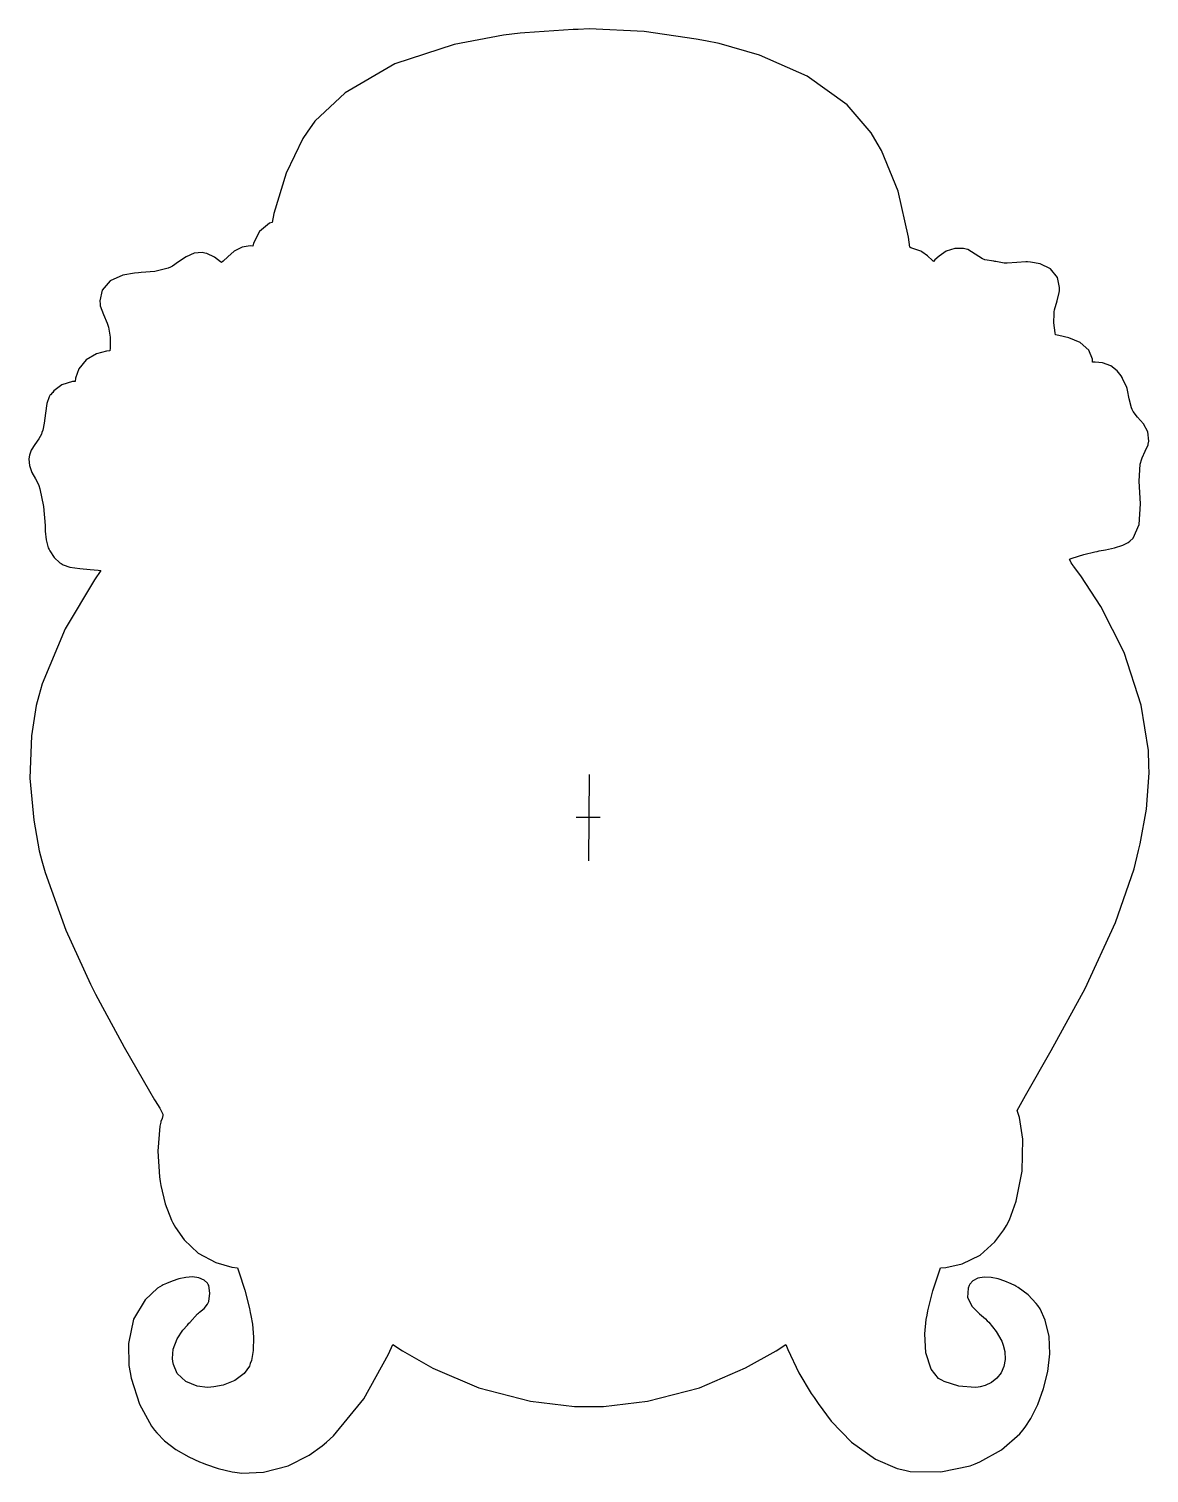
# Model space of a CAD drawing. Header units: inches. Extents: x -1.75 to 1.76, y -2.05 to 2.47.
import ezdxf

# ---------------------------------------------------------------- set-up
doc = ezdxf.new("R2010")
doc.units = ezdxf.units.IN
doc.header["$MEASUREMENT"] = 0

msp = doc.modelspace()

# ---------------------------------------------------------------- linework, layer by layer
at = {"linetype": 'Continuous'}
for p, q in [((0.0023, 0.1352), (0.001, -0.1349)), ((0.0376, 0), (-0.0376, 0))]:
    msp.add_line(p, q, dxfattribs=at)
at = {"color": 0}
msp.add_lwpolyline([(1.7544, 0.1632), (1.7529, 0.2105), (1.7305, 0.3518), (1.6774, 0.5164), (1.6037, 0.6604), (1.5411, 0.7565), (1.5184, 0.7872), (1.5172, 0.7888), (1.5109, 0.7975), (1.5065, 0.8072), (1.5064, 0.8092), (1.5144, 0.8122), (1.5509, 0.8232), (1.5853, 0.8316), (1.5924, 0.8332), (1.5988, 0.8348), (1.6185, 0.8386), (1.6467, 0.8446), (1.6733, 0.8529), (1.6898, 0.8613), (1.6944, 0.8652), (1.705, 0.8747), (1.7242, 0.9175), (1.728, 0.9827), (1.7244, 1.0536), (1.7274, 1.1067), (1.7324, 1.1232), (1.7333, 1.1265), (1.7432, 1.1471), (1.7519, 1.1665), (1.7523, 1.1692), (1.7538, 1.1784), (1.751, 1.2072), (1.7373, 1.2325), (1.7186, 1.2532), (1.7052, 1.2707), (1.7023, 1.2772), (1.6999, 1.2827), (1.693, 1.3108), (1.6879, 1.3381), (1.6864, 1.3432), (1.6855, 1.3459), (1.6718, 1.3746), (1.6704, 1.3772), (1.6673, 1.3828), (1.6552, 1.398), (1.6348, 1.4137), (1.6092, 1.4232), (1.586, 1.4257), (1.5784, 1.4252), (1.5776, 1.435), (1.5661, 1.4634), (1.5398, 1.4876), (1.5038, 1.5022), (1.4727, 1.5093), (1.4624, 1.5112), (1.4607, 1.5178), (1.4566, 1.5486), (1.4576, 1.5776), (1.4584, 1.5832), (1.4592, 1.5894), (1.4672, 1.6179), (1.474, 1.6442), (1.4743, 1.6492), (1.475, 1.6594), (1.4683, 1.6904), (1.447, 1.7177), (1.4142, 1.7333), (1.3843, 1.7388), (1.3743, 1.7392), (1.369, 1.7395), (1.3408, 1.7375), (1.3107, 1.7352), (1.3044, 1.7352), (1.3017, 1.7353), (1.275, 1.7407), (1.2724, 1.7412), (1.2694, 1.7418), (1.2407, 1.7464), (1.2384, 1.7472), (1.2332, 1.749), (1.211, 1.7637), (1.1879, 1.7779), (1.1824, 1.7792), (1.174, 1.7814), (1.1476, 1.7818), (1.12, 1.773), (1.098, 1.7578), (1.0847, 1.7455), (1.0804, 1.7412), (1.077, 1.7438), (1.0612, 1.7581), (1.0443, 1.7713), (1.0404, 1.7732), (1.0376, 1.7746), (1.0094, 1.7837), (1.0064, 1.7852), (1.0026, 1.8168), (0.9695, 1.9613), (0.9175, 2.0884), (0.9044, 2.1112), (0.8855, 2.1439), (0.8097, 2.2307), (0.6852, 2.321), (0.5358, 2.3865), (0.4092, 2.4226), (0.3664, 2.4312), (0.3375, 2.4371), (0.1751, 2.4603), (0.0023, 2.4688), (-0.0316, 2.4672), (-0.0477, 2.4665), (-0.199, 2.4569), (-0.2136, 2.4552), (-0.2656, 2.4494), (-0.4201, 2.4197), (-0.6053, 2.359), (-0.7612, 2.2689), (-0.8558, 2.1801), (-0.8796, 2.1452), (-0.8929, 2.1259), (-0.9457, 2.0173), (-0.9838, 1.8913), (-0.9896, 1.8632), (-0.9977, 1.8602), (-1.0285, 1.8351), (-1.0474, 1.7982), (-1.0497, 1.7892), (-1.058, 1.7897), (-1.0834, 1.7855), (-1.1084, 1.773), (-1.1285, 1.7556), (-1.1427, 1.7416), (-1.1477, 1.7372), (-1.1505, 1.74), (-1.1692, 1.7547), (-1.1939, 1.7662), (-1.1997, 1.7672), (-1.2078, 1.7687), (-1.2331, 1.767), (-1.2588, 1.7557), (-1.2819, 1.7392), (-1.3009, 1.7265), (-1.3076, 1.7232), (-1.3152, 1.7196), (-1.3563, 1.7095), (-1.3992, 1.7058), (-1.4076, 1.7052), (-1.42, 1.7045), (-1.4567, 1.6979), (-1.4961, 1.6805), (-1.5213, 1.6509), (-1.5286, 1.618), (-1.5276, 1.6072), (-1.5272, 1.6017), (-1.5175, 1.5753), (-1.5054, 1.5475), (-1.5036, 1.5412), (-1.5019, 1.5349), (-1.4961, 1.5035), (-1.4964, 1.469), (-1.4977, 1.4612), (-1.5081, 1.4598), (-1.5389, 1.4515), (-1.5718, 1.4334), (-1.5947, 1.4052), (-1.6046, 1.3754), (-1.6056, 1.3652), (-1.6139, 1.365), (-1.6476, 1.3544), (-1.6721, 1.3356), (-1.6757, 1.3312), (-1.6763, 1.3305), (-1.6834, 1.3236), (-1.6836, 1.3232), (-1.6873, 1.3171), (-1.6942, 1.2963), (-1.6991, 1.2661), (-1.7028, 1.2351), (-1.7071, 1.2124), (-1.7096, 1.2052), (-1.7114, 1.2002), (-1.7195, 1.1858), (-1.7318, 1.1684), (-1.7431, 1.1504), (-1.749, 1.1347), (-1.7497, 1.1292), (-1.7506, 1.1225), (-1.749, 1.1017), (-1.7411, 1.08), (-1.7299, 1.0605), (-1.7217, 1.0447), (-1.7196, 1.0392), (-1.7159, 1.0292), (-1.7046, 0.9734), (-1.7, 0.9147), (-1.6997, 0.9032), (-1.6995, 0.8968), (-1.697, 0.8694), (-1.69, 0.8444), (-1.6876, 0.8392), (-1.6855, 0.8347), (-1.6719, 0.8143), (-1.6539, 0.7979), (-1.6497, 0.7952), (-1.6435, 0.7914), (-1.6223, 0.7842), (-1.5912, 0.7793), (-1.5584, 0.7769), (-1.5338, 0.7746), (-1.5257, 0.7732), (-1.5455, 0.7445), (-1.6369, 0.5907), (-1.7093, 0.419), (-1.7196, 0.3812), (-1.728, 0.3506), (-1.7426, 0.2558), (-1.7472, 0.124), (-1.7355, -0.0082), (-1.7179, -0.1036), (-1.7096, -0.1348), (-1.6997, -0.1721), (-1.6348, -0.352), (-1.5576, -0.5209), (-1.5416, -0.5528), (-1.5279, -0.58), (-1.4524, -0.7186), (-1.3732, -0.856), (-1.3576, -0.8828), (-1.3553, -0.8868), (-1.3413, -0.9094), (-1.3318, -0.9285), (-1.3316, -0.9308), (-1.3316, -0.9323), (-1.3339, -0.9417), (-1.3373, -0.9512), (-1.3376, -0.9528), (-1.3409, -0.9656), (-1.3471, -1.0442), (-1.342, -1.1248), (-1.3396, -1.1388), (-1.3375, -1.1511), (-1.3236, -1.2093), (-1.3044, -1.2602), (-1.2997, -1.2688), (-1.2921, -1.2826), (-1.2647, -1.3213), (-1.2209, -1.3632), (-1.166, -1.3928), (-1.115, -1.4068), (-1.0977, -1.4088), (-1.0932, -1.4214), (-1.0746, -1.4787), (-1.0601, -1.5361), (-1.0576, -1.5488), (-1.0559, -1.558), (-1.0513, -1.5859), (-1.0473, -1.6266), (-1.0485, -1.6683), (-1.0542, -1.6991), (-1.0576, -1.7088), (-1.0607, -1.7171), (-1.0766, -1.7398), (-1.1059, -1.7622), (-1.1421, -1.7764), (-1.1717, -1.7821), (-1.1816, -1.7828), (-1.1921, -1.7834), (-1.2237, -1.7798), (-1.2597, -1.7653), (-1.2862, -1.7396), (-1.2984, -1.7122), (-1.2997, -1.7028), (-1.301, -1.6932), (-1.2987, -1.6637), (-1.2869, -1.6313), (-1.269, -1.6047), (-1.2546, -1.5881), (-1.2497, -1.5828), (-1.2473, -1.5802), (-1.2224, -1.5531), (-1.2196, -1.5508), (-1.2165, -1.548), (-1.2025, -1.5364), (-1.1913, -1.5226), (-1.1896, -1.5188), (-1.1879, -1.5148), (-1.1842, -1.4888), (-1.1878, -1.4641), (-1.1896, -1.4608), (-1.1918, -1.4569), (-1.2017, -1.4474), (-1.2184, -1.4401), (-1.2382, -1.4378), (-1.2596, -1.4395), (-1.2814, -1.444), (-1.3019, -1.4505), (-1.3198, -1.4577), (-1.3303, -1.4628), (-1.3336, -1.4648), (-1.3485, -1.4733), (-1.3871, -1.509), (-1.423, -1.57), (-1.4392, -1.6463), (-1.4375, -1.7146), (-1.4336, -1.7368), (-1.4305, -1.7547), (-1.4046, -1.8363), (-1.3668, -1.9052), (-1.3576, -1.9168), (-1.3506, -1.9257), (-1.3263, -1.9503), (-1.2904, -1.978), (-1.2501, -2.0012), (-1.2169, -2.0163), (-1.2056, -2.0208), (-1.1983, -2.0237), (-1.1582, -2.0373), (-1.1148, -2.0476), (-1.1056, -2.0488), (-1.0837, -2.0517), (-1.0164, -2.0491), (-0.9393, -2.0292), (-0.8739, -1.9955), (-0.8325, -1.9658), (-0.8196, -1.9548), (-0.797, -1.9353), (-0.7027, -1.8192), (-0.6257, -1.6799), (-0.6116, -1.6488), (-0.5814, -1.6689), (-0.4861, -1.7229), (-0.3427, -1.7847), (-0.1803, -1.827), (-0.0433, -1.8428), (0.0023, -1.8428), (0.0481, -1.8428), (0.1855, -1.8269), (0.3481, -1.7843), (0.4918, -1.7224), (0.5877, -1.6687), (0.6184, -1.6488), (0.6244, -1.6652), (0.6587, -1.7375), (0.6979, -1.8021), (0.7064, -1.8148), (0.7191, -1.8337), (0.7605, -1.8886), (0.8237, -1.9551), (0.8993, -2.0085), (0.9669, -2.0374), (0.9904, -2.0428), (1.0078, -2.0468), (1.1032, -2.048), (1.1948, -2.029), (1.2104, -2.0228), (1.2256, -2.0168), (1.2936, -1.979), (1.3506, -1.929), (1.3604, -1.9168), (1.3671, -1.9083), (1.3845, -1.881), (1.4066, -1.8369), (1.425, -1.787), (1.4381, -1.7334), (1.4444, -1.6783), (1.4422, -1.624), (1.4301, -1.5728), (1.4137, -1.5372), (1.4064, -1.5268), (1.4018, -1.5203), (1.3766, -1.4935), (1.3457, -1.4711), (1.3384, -1.4668), (1.3346, -1.4646), (1.3231, -1.4588), (1.304, -1.4508), (1.2827, -1.444), (1.2605, -1.4393), (1.2389, -1.4379), (1.2194, -1.441), (1.2033, -1.4495), (1.1941, -1.4606), (1.1924, -1.4648), (1.1888, -1.4731), (1.1871, -1.5017), (1.201, -1.5303), (1.2245, -1.5535), (1.2428, -1.5691), (1.2484, -1.5748), (1.2531, -1.5797), (1.2761, -1.6086), (1.2941, -1.6391), (1.2964, -1.6448), (1.2988, -1.6511), (1.3037, -1.671), (1.305, -1.6956), (1.3009, -1.718), (1.2919, -1.7379), (1.2788, -1.7547), (1.262, -1.7681), (1.2423, -1.7776), (1.2259, -1.7821), (1.2204, -1.7828), (1.2103, -1.784), (1.1598, -1.7798), (1.114, -1.7649), (1.1064, -1.7608), (1.0962, -1.7553), (1.0727, -1.7261), (1.0564, -1.6748), (1.0536, -1.6155), (1.0577, -1.5712), (1.0604, -1.5568), (1.0628, -1.5433), (1.0786, -1.4813), (1.098, -1.4213), (1.1023, -1.4088), (1.1194, -1.4081), (1.1702, -1.397), (1.2263, -1.369), (1.2719, -1.3279), (1.3004, -1.2902), (1.3084, -1.2768), (1.3186, -1.2593), (1.3395, -1.2008), (1.358, -1.1062), (1.3601, -1.0069), (1.35, -0.9381), (1.3424, -0.9168), (1.3684, -0.8694), (1.449, -0.7287), (1.5554, -0.5346), (1.6502, -0.328), (1.7086, -0.1601), (1.7224, -0.1028), (1.7273, -0.082), (1.747, 0.0269), (1.7551, 0.1402), (1.7544, 0.1632)], close=True, dxfattribs=at)

doc.saveas('drawing.dxf')
